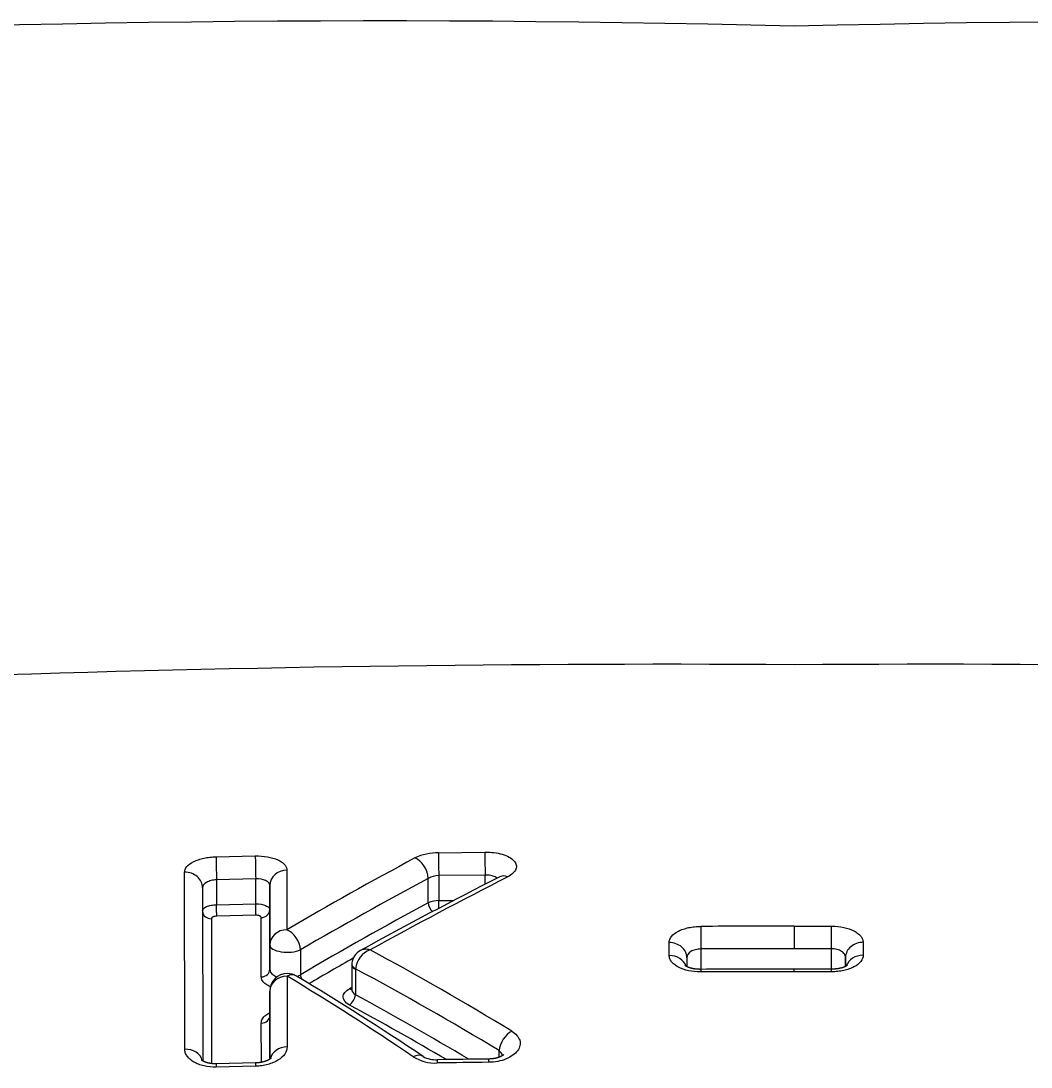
# Model space of a CAD drawing. Header units: millimetres. Extents: x 169 to 4368, y -1049 to 1924.
# Drawn here: x 458.617 to 459.194, y 1187.363 to 1187.96 of the extents above; entities that cross this region are included whole.
import ezdxf

# ---------------------------------------------------------------- set-up
doc = ezdxf.new("R2010")
doc.units = ezdxf.units.MM

msp = doc.modelspace()

# ---------------------------------------------------------------- linework, layer by layer
for p, q in [((458.7286, 1187.483), (458.751, 1187.48349)), ((458.85551, 1187.48534), (458.88201, 1187.48569)), ((458.7107, 1187.37319), (458.71059, 1187.47418)), ((458.76902, 1187.47546), (458.76906, 1187.44141)), ((458.8497, 1187.45679), (458.8497, 1187.47067)), ((458.88215, 1187.47259), (458.85567, 1187.47224)), ((458.85567, 1187.47224), (458.85567, 1187.458)), ((458.88215, 1187.46733), (458.88215, 1187.47259)), ((458.72085, 1187.46534), (458.72096, 1187.36651)), ((458.75124, 1187.4704), (458.72885, 1187.4699)), ((458.72885, 1187.4699), (458.72885, 1187.45566)), ((458.75124, 1187.45616), (458.75124, 1187.4704)), ((458.75924, 1187.46662), (458.75924, 1187.4527)), ((458.75928, 1187.43274), (458.75924, 1187.46662)), ((458.72885, 1187.45566), (458.75124, 1187.45616)), ((458.75924, 1187.4527), (458.75928, 1187.41879)), ((458.85567, 1187.458), (458.8643, 1187.45811)), ((458.72598, 1187.44766), (458.72606, 1187.36499)), ((458.75135, 1187.44962), (458.72898, 1187.44913)), ((458.75439, 1187.41446), (458.75436, 1187.44828)), ((459.05851, 1187.4434), (459.07989, 1187.44339)), ((459.05851, 1187.4434), (459.05851, 1187.43051)), ((458.75928, 1187.41879), (458.75928, 1187.43274)), ((458.77675, 1187.42993), (458.77675, 1187.41569)), ((458.98721, 1187.42668), (458.9872, 1187.43404)), ((459.00525, 1187.4304), (459.00525, 1187.41876)), ((459.07988, 1187.4305), (459.05851, 1187.43051)), ((459.07988, 1187.41886), (459.07988, 1187.4305)), ((459.09791, 1187.43419), (459.09792, 1187.42683)), ((458.99726, 1187.42543), (458.99726, 1187.42031)), ((459.08788, 1187.42558), (459.08788, 1187.42043)), ((459.08789, 1187.42044), (459.08788, 1187.42558)), ((458.80603, 1187.42111), (458.80603, 1187.40733)), ((458.80817, 1187.41906), (458.80816, 1187.41882)), ((458.80816, 1187.41882), (458.80816, 1187.40426)), ((459.0585, 1187.41738), (459.0585, 1187.41887)), ((459.07991, 1187.41737), (459.05851, 1187.41738)), ((458.76909, 1187.4149), (458.76913, 1187.37447)), ((458.75931, 1187.40639), (458.75931, 1187.39239)), ((458.75935, 1187.36759), (458.75931, 1187.40639)), ((458.75444, 1187.3657), (458.75442, 1187.38814)), ((458.75931, 1187.39239), (458.75933, 1187.36757)), ((458.89015, 1187.36861), (458.89015, 1187.37238)), ((458.75113, 1187.36349), (458.72873, 1187.36299)), ((458.75114, 1187.36535), (458.72874, 1187.36486))]:
    msp.add_line(p, q)
for centre, radius, start, end in [((458.82185, 1178.80395), 9.15614, 88.519276, 108.162448), ((459.28387, 1178.72694), 9.23285, 71.919951, 91.398326), ((458.9846, 1175.86787), 11.725, 89.638845, 99.720501), ((459.13245, 1175.8684), 11.72448, 80.27926, 90.361369), ((458.85536, 1187.45437), 0.03097, 89.71604, 115.42541), ((459.9602, 1185.40276), 2.36112, 118.26584, 120.29685), ((459.98246, 1185.35679), 2.39826, 118.18546, 120.18166), ((459.99431, 1185.29088), 2.44414, 116.8437, 118.95385), ((459.98472, 1185.32684), 2.40565, 116.93426, 119.05029), ((458.85578, 1187.45968), 0.01257, 90.50002, 118.94871), ((459.95054, 1185.41752), 2.31743, 118.36109, 120.43123), ((458.85543, 1187.44387), 0.01413, 89.00627, 113.91636), ((459.06258, 1172.65056), 14.79284, 90.015783, 90.222222), ((458.81557, 1187.4211), 0.00955, 117.95853, 173.30086), ((458.82095, 1187.41776), 0.01285, 109.8215, 174.17929), ((457.93133, 1185.79236), 1.86146, 58.73707, 61.60337), ((459.06256, 1172.65358), 14.77692, 90.015698, 90.222207), ((459.96188, 1185.3941), 2.33648, 119.6242, 120.33917), ((458.81535, 1187.42115), 0.00932, 173.55433, 180.24645), ((457.91313, 1185.75173), 1.89238, 58.91595, 61.77249), ((459.06672, 1171.40599), 16.01289, 90.029397, 90.219997), ((459.06281, 1172.62777), 14.78961, 90.016664, 90.223042), ((459.06115, 1174.37192), 13.04696, 89.917598, 90.011609), ((458.76931, 1187.40639), 0.01, 90, 180), ((457.93086, 1186.02417), 1.62381, 55.90618, 58.9215), ((458.76931, 1187.40639), 0.01, 59.03367, 90), ((457.92205, 1185.99241), 1.65838, 56.10744, 59.0698), ((460.00527, 1185.21607), 2.49889, 118.67949, 118.71355), ((457.93621, 1185.79875), 1.82701, 59.16035, 61.49377), ((457.92739, 1185.77885), 1.84198, 59.58034, 61.56116), ((458.77003, 1187.37708), 0.01855, 124.99481, 125.41668), ((458.85406, 1187.38227), 0.0151, 241.42199, 272.85771), ((458.85369, 1187.38928), 0.02398, 238.28657, 272.64593), ((459.06373, 1172.64715), 14.71966, 90.699014, 90.813293), ((459.04756, 1173.83331), 13.53525, 90.691684, 90.815956)]:
    msp.add_arc(centre, radius, start, end)
for centre, major_axis, ratio, start_param, end_param in [((458.72884, 1187.47413), (0.00023, -0.01), 0.010039, 3.620604, 5.148614), ((458.75123, 1187.47462), (-0.00021, 0.01), 0.009319, 0.479111, 2.007036), ((458.85567, 1187.47647), (-0.00014, 0.01), 0.005975, 0.479468, 2.007091), ((458.88214, 1187.47682), (-0.00012, 0.01), 0.00513, 0.479531, 2.007101), ((458.84223, 1187.47348), (-0.00473, 0.00881), 0.657583, 4.067889, 5.620494), ((458.71085, 1187.46534), (-0.01, -0.00001), 0.883823, 3.140536, 4.737526), ((458.76924, 1187.46662), (-0.01, -0.00001), 0.883733, 4.733102, 6.282129), ((458.89516, 1187.46273), (0.00452, -0.00892), 0.633498, 2.483632, 3.141719), ((458.72885, 1187.45355), (0.00011, -0.005), 0.010026, 0.485765, 2.007021), ((458.75124, 1187.45404), (-0.00011, 0.005), 0.009307, 3.62745, 5.148629), ((458.75424, 1187.4527), (0.005, 0.00001), 0.883596, 4.734261, 6.282129), ((458.85343, 1187.45539), (-0.00238, 0.0044), 0.65626, 0.924267, 2.118732), ((458.85567, 1187.45589), (-0.00007, 0.005), 0.005969, 4.242221, 5.148683), ((458.72585, 1187.45208), (0.005, 0.00001), 0.88364, 3.219068, 4.736413), ((458.76928, 1187.43274), (-0.01, -0.00001), 0.866854, 4.732968, 6.282193), ((458.76928, 1187.43274), (-0.00503, 0.00864), 0.642113, 4.045269, 5.575325), ((459.00525, 1187.43462), (0.00004, -0.01), 0.001206, 3.664661, 5.14872), ((459.07987, 1187.43472), (0.00001, 0.01), 0.001149, 4.276058, 5.760133), ((458.76928, 1187.43274), (0.01, 0), 0.422618, 3.142138, 5.556343), ((458.98726, 1187.42543), (-0.01, -0.00001), 0.861091, 3.14062, 4.716761), ((459.09788, 1187.42558), (0.01, 0.00001), 0.861106, 1.566951, 3.14062), ((458.98726, 1187.41811), (-0.01, -0.00001), 0.856703, 3.427015, 4.716773), ((459.09789, 1187.41826), (0.01, 0.00001), 0.85672, 1.566972, 2.856245), ((458.75428, 1187.41879), (0.005, 0.00001), 0.866503, 4.734113, 6.282195), ((458.81404, 1187.42136), (0.00795, -0.00086), 0.509287, 3.141621, 3.938359), ((458.81403, 1187.42111), (0.008, 0), 0.422618, 3.141613, 3.888037), ((459.00527, 1187.40876), (0.00004, -0.01), 0.001212, 3.141439, 3.694936), ((459.0799, 1187.40887), (-0.00001, -0.01), 0.001143, 2.588275, 3.141796), ((458.76931, 1187.40639), (-0.01, -0.00001), 0.850986, 4.73293, 6.282244), ((458.76931, 1187.40639), (-0.00515, -0.00857), 0.655796, 3.141552, 3.910742), ((458.78049, 1187.41429), (-0.00253, 0.00431), 0.640077, 0.90087, 1.46255), ((458.80463, 1187.41199), (-0.00241, 0.00438), 0.618337, 2.440732, 2.810389), ((458.80449, 1187.40283), (0.00239, 0.00439), 0.636369, 3.874597, 5.359544), ((458.75431, 1187.39239), (0.005, 0.00001), 0.850375, 4.734068, 6.282246), ((458.89749, 1187.37525), (0.00517, 0.00856), 0.615115, 0.792203, 2.246053), ((458.71096, 1187.36497), (-0.01, -0.00001), 0.821842, 3.345282, 4.737277), ((458.76935, 1187.36625), (-0.01, -0.00001), 0.821945, 4.73296, 6.104544), ((458.84125, 1187.36071), (-0.00558, -0.0083), 0.630603, 3.141312, 3.980197), ((458.72897, 1187.35486), (0.00023, -0.01), 0.010005, 3.141382, 3.762512), ((458.75136, 1187.35536), (0.00021, -0.01), 0.009294, 3.141389, 3.762449), ((458.85495, 1187.35719), (0.00014, -0.01), 0.00601, 3.141425, 3.762195), ((458.88429, 1187.35758), (0.00012, -0.01), 0.005081, 3.141386, 3.762135)]:
    msp.add_ellipse(centre, major_axis=major_axis, ratio=ratio, start_param=start_param, end_param=end_param)
for points, knots in [([(458.71059, 1187.47418), (458.71059, 1187.47529), (458.71107, 1187.47641), (458.71285, 1187.47847), (458.71419, 1187.47944), (458.71668, 1187.48066), (458.71761, 1187.48103), (458.71956, 1187.48169), (458.7206, 1187.48197), (458.72278, 1187.48244), (458.72393, 1187.48263), (458.72623, 1187.48289), (458.7274, 1187.48297), (458.7286, 1187.483)], [0, 0, 0, 0, 0.25, 0.25, 0.5, 0.5, 0.625, 0.625, 0.75, 0.75, 0.875, 0.875, 1, 1, 1, 1]), ([(458.751, 1187.48349), (458.75338, 1187.48354), (458.75575, 1187.48337), (458.76009, 1187.48263), (458.7621, 1187.48204), (458.76459, 1187.48093), (458.76535, 1187.48052), (458.76665, 1187.47963), (458.7672, 1187.47916), (458.76811, 1187.47816), (458.76845, 1187.47763), (458.76891, 1187.47656), (458.76902, 1187.47602), (458.76902, 1187.47546)], [0, 0, 0, 0, 0.25, 0.25, 0.5, 0.5, 0.625, 0.625, 0.75, 0.75, 0.875, 0.875, 1, 1, 1, 1]), ([(458.88201, 1187.48569), (458.88378, 1187.48571), (458.88552, 1187.48562), (458.88891, 1187.48518), (458.89049, 1187.48485), (458.89342, 1187.48399), (458.89475, 1187.48345), (458.89698, 1187.48222), (458.89791, 1187.48152), (458.89928, 1187.48004), (458.89973, 1187.47923), (458.90012, 1187.47761), (458.90005, 1187.47677), (458.89943, 1187.47514), (458.89886, 1187.47435), (458.89727, 1187.47285), (458.89626, 1187.47216), (458.89504, 1187.47154)], [0, 0, 0, 0, 0.125, 0.125, 0.25, 0.25, 0.375, 0.375, 0.5, 0.5, 0.625, 0.625, 0.75, 0.75, 0.875, 0.875, 1, 1, 1, 1]), ([(458.75924, 1187.46662), (458.75924, 1187.46718), (458.75903, 1187.46771), (458.75823, 1187.46868), (458.75764, 1187.46911), (458.75543, 1187.47015), (458.75335, 1187.4705), (458.75124, 1187.4704)], [0, 0, 0, 0, 0.25, 0.25, 0.5, 0.5, 1, 1, 1, 1]), ([(458.88897, 1187.4708), (458.88837, 1187.4713), (458.88754, 1187.47172), (458.88527, 1187.47244), (458.88372, 1187.47264), (458.88215, 1187.47259)], [0, 0, 0, 0, 0.4269993, 0.4269993, 1, 1, 1, 1]), ([(458.72885, 1187.4699), (458.72779, 1187.46985), (458.72675, 1187.46969), (458.72481, 1187.46918), (458.72393, 1187.46882), (458.72172, 1187.46757), (458.72085, 1187.46645), (458.72085, 1187.46534)], [0, 0, 0, 0, 0.25, 0.25, 0.5, 0.5, 1, 1, 1, 1]), ([(458.72087, 1187.45229), (458.72099, 1187.45314), (458.72183, 1187.45397), (458.72393, 1187.45491), (458.72482, 1187.45518), (458.72676, 1187.45555), (458.72779, 1187.45565), (458.72885, 1187.45566)], [0, 0, 0, 0, 0.4803481, 0.4803481, 0.7401741, 0.7401741, 1, 1, 1, 1]), ([(458.75124, 1187.45616), (458.75335, 1187.45617), (458.75542, 1187.45581), (458.75763, 1187.45485), (458.75823, 1187.45447), (458.75903, 1187.45362), (458.75924, 1187.45317), (458.75924, 1187.4527)], [0, 0, 0, 0, 0.5, 0.5, 0.75, 0.75, 1, 1, 1, 1]), ([(458.72898, 1187.44913), (458.72818, 1187.44911), (458.72741, 1187.44894), (458.7263, 1187.4484), (458.72598, 1187.44803), (458.72598, 1187.44766)], [0, 0, 0, 0, 0.5, 0.5, 1, 1, 1, 1]), ([(458.75436, 1187.44828), (458.75436, 1187.44865), (458.75403, 1187.44901), (458.75292, 1187.4495), (458.75215, 1187.44964), (458.75135, 1187.44962)], [0, 0, 0, 0, 0.5, 0.5, 1, 1, 1, 1]), ([(458.9872, 1187.43404), (458.9872, 1187.43526), (458.98767, 1187.43646), (458.98946, 1187.43867), (458.99079, 1187.4397), (458.99327, 1187.44098), (458.9942, 1187.44137), (458.99616, 1187.44204), (458.99719, 1187.44233), (458.99938, 1187.44279), (459.00053, 1187.44297), (459.00284, 1187.44322), (459.00401, 1187.44328), (459.00521, 1187.44329)], [0, 0, 0, 0, 0.25, 0.25, 0.5, 0.5, 0.625, 0.625, 0.75, 0.75, 0.875, 0.875, 1, 1, 1, 1]), ([(459.07989, 1187.44339), (459.08228, 1187.44338), (459.08465, 1187.44314), (459.089, 1187.44222), (459.091, 1187.44153), (459.09349, 1187.44026), (459.09425, 1187.43979), (459.09555, 1187.43879), (459.0961, 1187.43826), (459.097, 1187.43715), (459.09734, 1187.43657), (459.09779, 1187.4354), (459.09791, 1187.4348), (459.09791, 1187.43419)], [0, 0, 0, 0, 0.25, 0.25, 0.5, 0.5, 0.625, 0.625, 0.75, 0.75, 0.875, 0.875, 1, 1, 1, 1]), ([(458.8166, 1187.42984), (458.81555, 1187.43017), (458.81449, 1187.43031), (458.81263, 1187.43017), (458.81181, 1187.42993), (458.81109, 1187.42953)], [0, 0, 0, 0, 0.5252388, 0.5252388, 1, 1, 1, 1]), ([(459.00525, 1187.4304), (459.00418, 1187.43039), (459.00313, 1187.43025), (459.00119, 1187.42974), (459.0003, 1187.42937), (458.9981, 1187.428), (458.99725, 1187.42673), (458.99726, 1187.42543)], [0, 0, 0, 0, 0.25, 0.25, 0.5, 0.5, 1, 1, 1, 1]), ([(459.08788, 1187.42558), (459.08788, 1187.42623), (459.08768, 1187.42686), (459.08689, 1187.42805), (459.0863, 1187.42859), (459.0841, 1187.42995), (459.08201, 1187.43049), (459.07988, 1187.4305)], [0, 0, 0, 0, 0.25, 0.25, 0.5, 0.5, 1, 1, 1, 1]), ([(459.00523, 1187.41727), (459.00284, 1187.41726), (459.00046, 1187.41751), (458.99612, 1187.41845), (458.99411, 1187.41916), (458.99162, 1187.42047), (458.99087, 1187.42096), (458.98957, 1187.42198), (458.98902, 1187.42252), (458.98812, 1187.42366), (458.98778, 1187.42426), (458.98733, 1187.42545), (458.98721, 1187.42606), (458.98721, 1187.42668)], [0, 0, 0, 0, 0.25, 0.25, 0.5, 0.5, 0.625, 0.625, 0.75, 0.75, 0.875, 0.875, 1, 1, 1, 1]), ([(459.09792, 1187.42683), (459.09792, 1187.4256), (459.09745, 1187.42437), (459.09567, 1187.4221), (459.09433, 1187.42105), (459.09185, 1187.41973), (459.09093, 1187.41933), (459.08897, 1187.41863), (459.08793, 1187.41834), (459.08575, 1187.41786), (459.0846, 1187.41768), (459.08229, 1187.41743), (459.08111, 1187.41737), (459.07991, 1187.41737)], [0, 0, 0, 0, 0.25, 0.25, 0.5, 0.5, 0.625, 0.625, 0.75, 0.75, 0.875, 0.875, 1, 1, 1, 1]), ([(458.75928, 1187.41879), (458.75928, 1187.4177), (458.75991, 1187.41663), (458.76169, 1187.41527), (458.76251, 1187.41484), (458.76345, 1187.41449)], [0, 0, 0, 0, 0.636212, 0.636212, 1, 1, 1, 1]), ([(459.00523, 1187.41876), (459.0052, 1187.41876), (459.00504, 1187.41876), (459.00472, 1187.41877), (459.00431, 1187.41878), (459.00389, 1187.41879), (459.00348, 1187.41882), (459.00308, 1187.41885), (459.00268, 1187.41889), (459.00228, 1187.41893), (459.00189, 1187.41899), (459.00152, 1187.41904), (459.00115, 1187.4191), (459.00079, 1187.41917), (459.00045, 1187.41924), (459.0001, 1187.41932), (458.99977, 1187.4194), (458.99946, 1187.41949), (458.99917, 1187.41957), (458.9989, 1187.41965), (458.99863, 1187.41974), (458.99836, 1187.41984), (458.99811, 1187.41993), (458.99788, 1187.42002), (458.99767, 1187.42012), (458.99747, 1187.42021), (458.9973, 1187.42029), (458.99715, 1187.42036), (458.99703, 1187.42043), (458.9969, 1187.4205), (458.99678, 1187.42057), (458.99667, 1187.42064), (458.99658, 1187.42071), (458.9965, 1187.42076), (458.99644, 1187.4208), (458.9964, 1187.42084), (458.99638, 1187.42086), (458.99637, 1187.42087), (458.99637, 1187.42087), (458.99637, 1187.42087)], [0, 0, 0, 0, 0.0067829, 0.0376198, 0.0685754, 0.0995643, 0.1304759, 0.1612229, 0.1917249, 0.2219947, 0.2526925, 0.2826081, 0.3123119, 0.3419079, 0.3715028, 0.4011799, 0.4310395, 0.4611955, 0.4873146, 0.5141876, 0.5432933, 0.5721883, 0.6008286, 0.6291782, 0.6572055, 0.6848843, 0.7121955, 0.7338715, 0.7564298, 0.7798562, 0.8087143, 0.837149, 0.8650317, 0.8923155, 0.9189816, 0.9450364, 0.9705095, 0.9954503, 1, 1, 1, 1]), ([(459.08878, 1187.421), (459.08878, 1187.421), (459.08877, 1187.42099), (459.08877, 1187.42099), (459.08875, 1187.42097), (459.08872, 1187.42094), (459.08867, 1187.4209), (459.0886, 1187.42086), (459.08852, 1187.4208), (459.08842, 1187.42074), (459.08831, 1187.42067), (459.08818, 1187.42059), (459.08804, 1187.42051), (459.08789, 1187.42044), (459.08773, 1187.42036), (459.08755, 1187.42027), (459.08735, 1187.42018), (459.08713, 1187.42009), (459.0869, 1187.42), (459.08664, 1187.41991), (459.08637, 1187.41981), (459.08608, 1187.41972), (459.08578, 1187.41963), (459.08547, 1187.41955), (459.08516, 1187.41947), (459.08483, 1187.41939), (459.08449, 1187.41932), (459.08414, 1187.41924), (459.08377, 1187.41918), (459.08339, 1187.41912), (459.083, 1187.41906), (459.08261, 1187.41901), (459.08222, 1187.41897), (459.08182, 1187.41894), (459.08141, 1187.41891), (459.081, 1187.41889), (459.08059, 1187.41887), (459.08021, 1187.41887), (459.08, 1187.41887), (459.07991, 1187.41887)], [0, 0, 0, 0, 0.012882, 0.03803, 0.062652, 0.087498, 0.112606, 0.13801, 0.163734, 0.189789, 0.216175, 0.242877, 0.269869, 0.293801, 0.319343, 0.344336, 0.370202, 0.396865, 0.424258, 0.452291, 0.48085, 0.509803, 0.539017, 0.567375, 0.594754, 0.622944, 0.651801, 0.681197, 0.710989, 0.74102, 0.771127, 0.801196, 0.830409, 0.860213, 0.890283, 0.920548, 0.950932, 0.981359, 1, 1, 1, 1]), ([(458.75962, 1187.40885), (458.75865, 1187.40925), (458.75777, 1187.40972), (458.75619, 1187.41085), (458.75552, 1187.41153), (458.75462, 1187.41295), (458.75439, 1187.4137), (458.75439, 1187.41446)], [0, 0, 0, 0, 0.298478, 0.298478, 0.649239, 0.649239, 1, 1, 1, 1]), ([(458.80458, 1187.39855), (458.80234, 1187.39976), (458.8011, 1187.40142), (458.80114, 1187.40393), (458.80146, 1187.40477), (458.8027, 1187.40634), (458.80359, 1187.40705), (458.80473, 1187.40768)], [0, 0, 0, 0, 0.5, 0.5, 0.75, 0.75, 1, 1, 1, 1]), ([(458.75442, 1187.38814), (458.75442, 1187.38895), (458.75465, 1187.38974), (458.75556, 1187.39129), (458.75623, 1187.39202), (458.75773, 1187.39319), (458.75848, 1187.39365), (458.75931, 1187.39406)], [0, 0, 0, 0, 0.365404, 0.365404, 0.730808, 0.730808, 1, 1, 1, 1]), ([(458.89737, 1187.38353), (458.89976, 1187.38207), (458.90133, 1187.38024), (458.9022, 1187.37728), (458.90224, 1187.37627), (458.90183, 1187.37427), (458.90137, 1187.37328), (458.90001, 1187.37141), (458.89909, 1187.37051), (458.89687, 1187.36891), (458.89555, 1187.3682), (458.89264, 1187.36702), (458.89105, 1187.36655), (458.88767, 1187.36591), (458.88594, 1187.36573), (458.88416, 1187.36571)], [0, 0, 0, 0, 0.25, 0.25, 0.375, 0.375, 0.5, 0.5, 0.625, 0.625, 0.75, 0.75, 0.875, 0.875, 1, 1, 1, 1]), ([(458.72873, 1187.36299), (458.72632, 1187.36294), (458.72393, 1187.36318), (458.72066, 1187.36392), (458.71961, 1187.36423), (458.71764, 1187.36498), (458.71674, 1187.3654), (458.71508, 1187.36635), (458.71433, 1187.36689), (458.71304, 1187.36801), (458.7125, 1187.3686), (458.71161, 1187.36985), (458.71127, 1187.37051), (458.71082, 1187.37183), (458.7107, 1187.3725), (458.7107, 1187.37319)], [0, 0, 0, 0, 0.25, 0.25, 0.375, 0.375, 0.5, 0.5, 0.625, 0.625, 0.75, 0.75, 0.875, 0.875, 1, 1, 1, 1]), ([(458.76913, 1187.37447), (458.76913, 1187.3731), (458.76867, 1187.37172), (458.7669, 1187.36916), (458.76558, 1187.36795), (458.7631, 1187.36642), (458.76218, 1187.36594), (458.76022, 1187.36512), (458.75919, 1187.36476), (458.757, 1187.36417), (458.75584, 1187.36394), (458.75352, 1187.36361), (458.75233, 1187.36351), (458.75113, 1187.36349)], [0, 0, 0, 0, 0.25, 0.25, 0.5, 0.5, 0.625, 0.625, 0.75, 0.75, 0.875, 0.875, 1, 1, 1, 1]), ([(458.89276, 1187.37009), (458.89276, 1187.37009), (458.89276, 1187.37009), (458.89275, 1187.37008), (458.89274, 1187.37006), (458.89271, 1187.37003), (458.89266, 1187.36999), (458.8926, 1187.36993), (458.89253, 1187.36987), (458.89244, 1187.3698), (458.89233, 1187.36972), (458.89221, 1187.36963), (458.89208, 1187.36954), (458.89193, 1187.36945), (458.89179, 1187.36936), (458.89163, 1187.36927), (458.89145, 1187.36918), (458.89125, 1187.36907), (458.89102, 1187.36897), (458.89079, 1187.36886), (458.89056, 1187.36877), (458.89031, 1187.36867), (458.89004, 1187.36857), (458.88974, 1187.36846), (458.88944, 1187.36837), (458.88913, 1187.36827), (458.88882, 1187.36819), (458.8885, 1187.36811), (458.88817, 1187.36803), (458.88782, 1187.36796), (458.88745, 1187.36789), (458.88708, 1187.36782), (458.8867, 1187.36777), (458.88632, 1187.36772), (458.88593, 1187.36767), (458.88554, 1187.36764), (458.88514, 1187.36761), (458.88475, 1187.36759), (458.88441, 1187.36758), (458.88423, 1187.36758), (458.88416, 1187.36758)], [0, 0, 0, 0, 0.0007867, 0.0266168, 0.052631, 0.078876, 0.1053889, 0.1321937, 0.1593009, 0.1867064, 0.214391, 0.2423205, 0.2704462, 0.2987061, 0.3211663, 0.3447789, 0.3702974, 0.3968277, 0.4242896, 0.4525351, 0.4773956, 0.5028528, 0.5313936, 0.559652, 0.5877551, 0.6158312, 0.6438098, 0.6696402, 0.6971012, 0.72541, 0.7543169, 0.783521, 0.8129751, 0.8411239, 0.8702957, 0.8993614, 0.9284399, 0.9576179, 0.9867092, 1, 1, 1, 1]), ([(458.72874, 1187.36486), (458.72868, 1187.36486), (458.72851, 1187.36486), (458.72818, 1187.36486), (458.72779, 1187.36486), (458.72739, 1187.36487), (458.72699, 1187.3649), (458.72661, 1187.36492), (458.72623, 1187.36496), (458.72585, 1187.365), (458.72549, 1187.36505), (458.72513, 1187.36511), (458.72478, 1187.36517), (458.72445, 1187.36523), (458.72412, 1187.36531), (458.7238, 1187.36538), (458.72348, 1187.36547), (458.72319, 1187.36555), (458.72292, 1187.36564), (458.72266, 1187.36572), (458.72241, 1187.36581), (458.72217, 1187.36591), (458.72194, 1187.366), (458.72172, 1187.3661), (458.72153, 1187.36619), (458.72135, 1187.36628), (458.72119, 1187.36637), (458.72105, 1187.36644), (458.72093, 1187.36652), (458.72081, 1187.3666), (458.7207, 1187.36667), (458.72061, 1187.36674), (458.72053, 1187.3668), (458.72047, 1187.36685), (458.72043, 1187.36689), (458.7204, 1187.36691), (458.72039, 1187.36692), (458.72039, 1187.36692), (458.72039, 1187.36692)], [0, 0, 0, 0, 0.011818, 0.042235, 0.072787, 0.103362, 0.133806, 0.16401, 0.193867, 0.223446, 0.25397, 0.283324, 0.312512, 0.341656, 0.370864, 0.400238, 0.429907, 0.46001, 0.486152, 0.513562, 0.542329, 0.570982, 0.599523, 0.627953, 0.65628, 0.684513, 0.712665, 0.736554, 0.76071, 0.790999, 0.820978, 0.850494, 0.879482, 0.907904, 0.935752, 0.963042, 0.989814, 1, 1, 1, 1]), ([(458.7598, 1187.36798), (458.7598, 1187.36798), (458.7598, 1187.36798), (458.7598, 1187.36797), (458.75978, 1187.36795), (458.75975, 1187.36793), (458.75971, 1187.36789), (458.75966, 1187.36784), (458.7596, 1187.36778), (458.75951, 1187.36771), (458.75942, 1187.36763), (458.7593, 1187.36755), (458.75917, 1187.36746), (458.75902, 1187.36736), (458.75887, 1187.36726), (458.7587, 1187.36717), (458.75853, 1187.36707), (458.75834, 1187.36697), (458.75813, 1187.36686), (458.75789, 1187.36675), (458.75764, 1187.36664), (458.75738, 1187.36653), (458.75709, 1187.36642), (458.7568, 1187.36632), (458.7565, 1187.36622), (458.7562, 1187.36612), (458.75588, 1187.36603), (458.75555, 1187.36594), (458.7552, 1187.36586), (458.75484, 1187.36578), (458.75447, 1187.3657), (458.7541, 1187.36563), (458.75372, 1187.36557), (458.75334, 1187.36552), (458.75296, 1187.36547), (458.75256, 1187.36543), (458.75217, 1187.3654), (458.75177, 1187.36538), (458.75142, 1187.36536), (458.75123, 1187.36536), (458.75114, 1187.36536)], [0, 0, 0, 0, 0.004656, 0.031627, 0.057988, 0.081896, 0.106883, 0.132211, 0.15792, 0.184025, 0.210526, 0.23741, 0.264643, 0.292178, 0.319947, 0.343249, 0.367919, 0.393419, 0.41971, 0.446716, 0.474338, 0.50245, 0.530907, 0.559569, 0.586994, 0.613569, 0.640883, 0.668795, 0.697173, 0.725872, 0.754735, 0.78359, 0.812391, 0.840367, 0.868865, 0.897552, 0.926365, 0.955242, 0.984111, 1, 1, 1, 1])]:
    msp.add_open_spline(points, degree=3, knots=knots)
for points in [[(458.77485, 1187.41473), (458.77555, 1187.41501), (458.77619, 1187.41533), (458.77675, 1187.41569)], [(458.80603, 1187.40733), (458.80603, 1187.4062), (458.80679, 1187.40508), (458.80816, 1187.40426)], [(458.89211, 1187.36956), (458.89181, 1187.37061), (458.89115, 1187.37159), (458.89015, 1187.37238)]]:
    msp.add_open_spline(points, degree=3)

doc.saveas('drawing.dxf')
